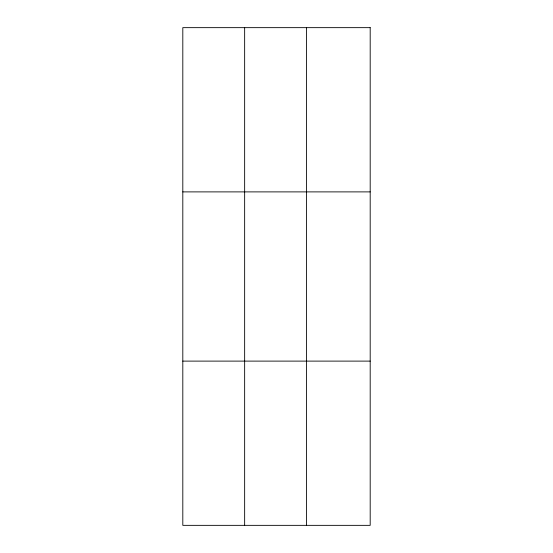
<?xml version="1.0" encoding="UTF-8"?>
<svg xmlns="http://www.w3.org/2000/svg" width="553" height="553" viewBox="0 0 553 553"><rect width="100%" height="100%" fill="white"/><g stroke="black" fill="none" stroke-linecap="round" stroke-linejoin="round"><path stroke-width="0.83" d="M244.647 27.65L244.647 525.35M306.48 27.65L306.48 525.35M182.808 191.891L370.192 191.891M182.808 361.109L370.192 361.109M370.192 27.65L370.192 525.35L182.808 525.35L182.808 27.65L370.192 27.65"/></g></svg>
